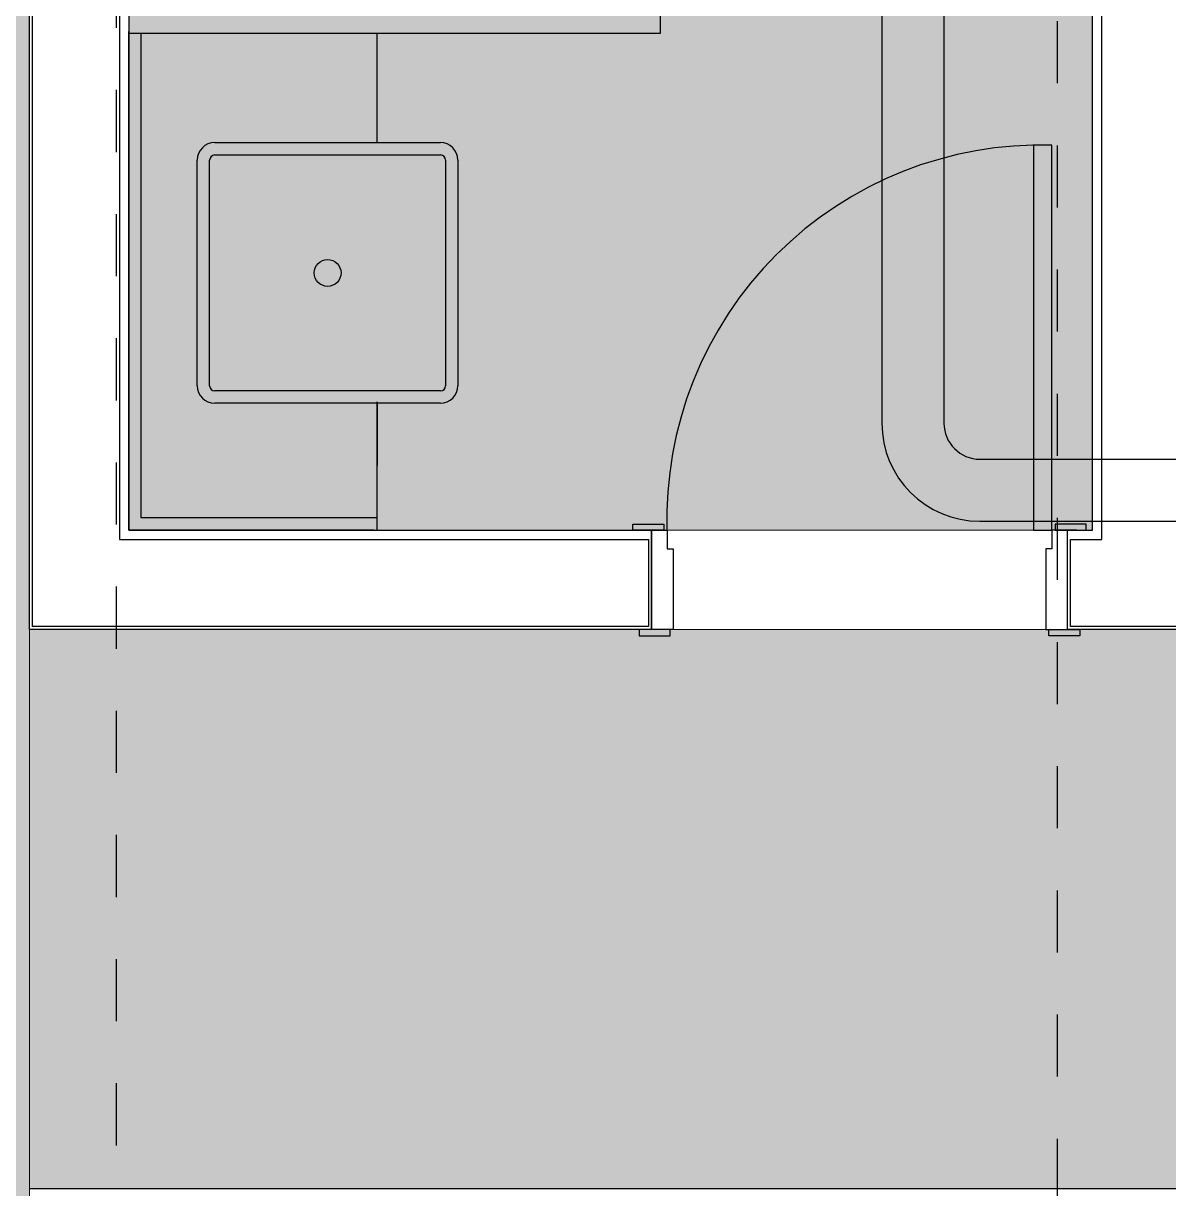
# Model space of a CAD drawing. Header units: metres. Extents: x -154 to 570, y -18 to 184.
# Drawn here: x 30.735 to 32.58, y -0.026 to 1.852 of the extents above; entities that cross this region are included whole.
import ezdxf
from ezdxf.xclip import XClip

# ---------------------------------------------------------------- set-up
doc = ezdxf.new("R2010")
doc.units = ezdxf.units.M
doc.header["$XCLIPFRAME"] = 0
doc.linetypes.add('PUC TORRE B$0$DASHEDX2', pattern=[1.5, 1, -0.5])
doc.linetypes.add('PUC$0$DASHEDX2', pattern=[1.5, 1, -0.5])
for name, color, linetype in [('ARQ-AUX', 7, 'Continuous'), ('PUC TORRE B$0$1', 232, 'PUC TORRE B$0$DASHEDX2'), ('PUC$0$ARQ-ALV ACAB', 4, 'Continuous'), ('PUC$0$ARQ-ALV OSSO', 5, 'Continuous'), ('PUC$0$ARQ-AUX', 7, 'Continuous'), ('PUC$0$ARQ-AUX1', 1, 'Continuous'), ('PUC$0$ARQ-CAX @ 1', 1, 'Continuous'), ('PUC$0$ARQ-ENCH', 1, 'Continuous'), ('PUC$0$ARQ-HID', 7, 'Continuous'), ('PUC$0$ARQ-MOB', 7, 'Continuous'), ('PUC$0$ARQ-PRJ', 7, 'PUC$0$DASHEDX2')]:
    doc.layers.add(name, color=color, linetype=linetype)
doc.layers.add('PUC$0$ARQ-FORRO', color=9, linetype='Continuous', lineweight=5)

# ---------------------------------------------------------------- blocks, each defined once
blk = doc.blocks.new('PUC$0$ARQ-HID-CUBA Q')
for points in [[(-0.1816, 0), (0.1816, 0)], [(-0.1816, -0.11), (0.1816, -0.11)], [(-0.1816, -0.13), (0.1816, -0.13)], [(-0.21, -0.5016), (-0.21, -0.1384)], [(-0.19, -0.5016), (-0.19, -0.1384)], [(0.19, -0.1384), (0.19, -0.5016)], [(0.21, -0.1384), (0.21, -0.5016)], [(-0.21, -0.4), (-0.31, -0.4)], [(0.21, -0.4), (0.31, -0.4)], [(0.1816, -0.51), (-0.1816, -0.51)], [(0.1816, -0.53), (-0.1816, -0.53)], [(0.1816, -0.53), (-0.1816, -0.53)]]:
    blk.add_lwpolyline(points)
blk.add_circle((0, -0.32), 0.0216)
for centre, radius, start, end in [((-0.1816, -0.1384), 0.0284, 90, 180), ((0.1816, -0.1384), 0.0284, 0, 90), ((-0.1816, -0.1384), 0.0084, 90, 180), ((0.1816, -0.1384), 0.0084, 0, 90), ((-0.1816, -0.5016), 0.0284, 180, 270), ((-0.1816, -0.5016), 0.0084, 180, 270), ((0.1816, -0.5016), 0.0284, 270, 0), ((0.1816, -0.5016), 0.0084, 270, 0)]:
    blk.add_arc(centre, radius, start, end)
blk = doc.blocks.new('*U1649')
for points in [[(0, 0), (0, 0.62), (-0.03, 0.62), (-0.03, 0)], [(-0.675, 0.01), (-0.625, 0.01), (-0.625, 0), (-0.675, 0)], [(0.055, 0.01), (0.005, 0.01), (0.005, 0), (0.055, 0)], [(-0.665, -0.17), (-0.615, -0.17), (-0.615, -0.16), (-0.665, -0.16)], [(0.045, -0.17), (-0.005, -0.17), (-0.005, -0.16), (0.045, -0.16)]]:
    blk.add_lwpolyline(points, close=True)
for points in [[(-0.66, 0), (-0.62, 0), (-0.62, -0.03), (-0.61, -0.03), (-0.61, -0.16), (-0.645, -0.16), (-0.645, 0)], [(0.04, 0), (0, 0), (0, -0.03), (-0.01, -0.03), (-0.01, -0.16), (0.025, -0.16), (0.025, 0)]]:
    blk.add_lwpolyline(points)
at = {"layer": 'PUC$0$ARQ-PRJ'}
blk.add_arc((-0.0179, 0.0179), 0.6024, 88.2986, 181.7014, dxfattribs=at)
blk = doc.blocks.new('PUC$0$planta tipo 5 puc')
at = {"layer": 'PUC$0$ARQ-FORRO'}
h = blk.add_hatch(color=256, dxfattribs=at)
h.dxf.hatch_style = 1
h.paths.add_polyline_path([(-29.0851, -3.115), (-29.7811, -3.115), (-29.7811, -2.69), (-30.6367, -2.69), (-30.6367, -1.035), (-29.0851, -1.035)])
at = {"layer": 'PUC$0$ARQ-ALV ACAB', "elevation": 0}
for points in [[(-30.6367, 1.795), (-30.6367, 0.1856), (-29.3883, 0.1856), (-29.3883, 0.2256), (-29.2283, 0.2256), (-29.2283, 0.1756), (-27.8251, 0.1756), (-27.8251, -0.0548), (-27.9751, -0.0548), (-27.9751, 0.0256), (-30.7967, 0.0256)], [(-30.6367, -2.69), (-30.6367, -1.035), (-29.7951, -1.035), (-29.7951, -0.875), (-30.7967, -0.875), (-30.7967, -2.7)], [(-29.0751, -0.875), (-29.1251, -0.875), (-29.1251, -1.035), (-29.0851, -1.035)]]:
    blk.add_lwpolyline(points, dxfattribs=at)
at = {"layer": 'PUC$0$ARQ-ALV ACAB'}
for points in [[(-28.9251, -3.125), (-28.9251, -1.025), (-28.8751, -1.025), (-28.8751, -0.875), (-29.0751, -0.875)], [(-29.0851, -1.035), (-29.0851, -3.115)]]:
    blk.add_lwpolyline(points, dxfattribs=at)
at = {"layer": 'PUC$0$ARQ-ALV OSSO', "elevation": 0}
for points in [[(-30.6517, -2.705), (-30.6517, -1.02), (-29.8001, -1.02), (-29.8001, -0.88), (-30.7917, -0.88), (-30.7917, -2.705)], [(-29.0701, -0.88), (-29.1201, -0.88), (-29.1201, -1.02), (-29.0701, -1.02)]]:
    blk.add_lwpolyline(points, dxfattribs=at)
at = {"layer": 'PUC$0$ARQ-ALV OSSO'}
for points in [[(-28.9301, -3.13), (-28.9301, -1.02), (-28.8801, -1.02), (-28.8801, -0.88), (-29.0701, -0.88)], [(-29.0701, -1.02), (-29.0701, -3.13)]]:
    blk.add_lwpolyline(points, dxfattribs=at)
at = {"layer": 'PUC$0$ARQ-AUX', "elevation": 0}
for points in [[(-30.2421, -1.035), (-30.6367, -1.035), (-30.6367, -1.8381)], [(-30.2367, -1.055), (-30.6167, -1.055), (-30.6167, -1.835)]]:
    blk.add_lwpolyline(points, dxfattribs=at)
at = {"layer": 'PUC$0$ARQ-AUX1', "elevation": 0}
blk.add_lwpolyline([(-29.7811, -2.69), (-29.7811, -1.835), (-30.6367, -1.835)], dxfattribs=at)
at = {"layer": 'PUC$0$ARQ-FORRO'}
blk.add_lwpolyline([(-29.0851, -3.115), (-29.7811, -3.115), (-29.7811, -2.69), (-30.6367, -2.69), (-30.6367, -1.035), (-29.0851, -1.035)], close=True, dxfattribs=at)
at = {"layer": 'PUC$0$ARQ-HID', "elevation": 0}
for points in [[(-30.2367, -1.835), (-30.2367, -1.835), (-30.6367, -1.835), (-30.6367, -1.035), (-30.2367, -1.035), (-30.2367, -1.2419)], [(-30.2367, -1.6594), (-30.2367, -1.835)]]:
    blk.add_lwpolyline(points, dxfattribs=at)
at = {"layer": 'PUC$0$ARQ-CAX @ 1', "xscale": -1, "rotation": 180}
blk.add_blockref('*U1649', (-29.1501, -1.035, 0), dxfattribs=at)
at = {"layer": 'PUC$0$ARQ-HID', "xscale": -1.000000000000007, "rotation": 90}
blk.add_blockref('PUC$0$ARQ-HID-CUBA Q', (-30.6367, -1.4494, 0), dxfattribs=at)
blk = doc.blocks.new('PUC$0$ARQ_LAY_CAD_RED')
at = {"layer": 'PUC$0$ARQ-MOB'}
for p, q in [((-0.0123, 0.3527), (-0.0104, 0.2975)), ((0, -0.353), (0.0019, -0.2977))]:
    blk.add_line(p, q, dxfattribs=at)
blk.add_circle((0, 0), 0.2977, dxfattribs=at)
blk.add_arc((0, 0), 0.353, 91.9974, 270.5825, dxfattribs=at)
blk = doc.blocks.new('PUC$0$layout puc 5')
at = {"layer": 'PUC$0$ARQ-MOB', "color": 7, "rotation": 213.6900675259782}
blk.add_blockref('PUC$0$ARQ_LAY_CAD_RED', (-6.043, 2.9426, 0), dxfattribs=at)
blk = doc.blocks.new('PUC$0$pl forro 5')
at = {"layer": 'PUC$0$ARQ-FORRO'}
h = blk.add_hatch(color=256, dxfattribs=at)
h.dxf.hatch_style = 1
h.paths.add_polyline_path([(1.9738, -0.9358), (5.03, -0.9358), (5.03, 3.85), (0.8912, 3.85), (0.8912, 2.595), (0, 2.595), (0, 0), (1.8238, 0), (1.8238, 0.9672), (1.9738, 0.9672)])
h = blk.add_hatch(color=256, dxfattribs=at)
h.dxf.hatch_style = 1
h.paths.add_polyline_path([(5.03, 1.165), (7.8516, 1.165), (7.8516, 0.2644), (5.03, 0.2644)])
at = {"layer": 'PUC$0$ARQ-FORRO', "elevation": 0}
for points in [[(1.9738, -0.9358), (5.03, -0.9358), (5.03, 3.85), (0.8912, 3.85), (0.8912, 2.595), (0, 2.595), (0, 0), (1.8238, 0), (1.8238, 0.9672), (1.9738, 0.9672)], [(5.03, 1.165), (7.8516, 1.165), (7.8516, 0.2644), (5.03, 0.2644)]]:
    blk.add_lwpolyline(points, close=True, dxfattribs=at)
blk = doc.blocks.new('PUC$0$A$Cc99f4df2')
at = {"layer": 'PUC$0$ARQ-PRJ', "ltscale": 50}
for p, q in [((-4.4075, 1.8804), (-4.4075, 0.1823, 0)), ((-4.3075, 1.8799), (-4.3075, 0.1823, 0)), ((-4.2495, 0.1243, 0), (0.1846, 0.1243, 0)), ((-4.2495, 0.0243, 0), (0.1846, 0.0243, 0))]:
    blk.add_line(p, q, dxfattribs=at)
for radius in [0.158, 0.058]:
    blk.add_arc((-4.2495, 0.1823, 0), radius, 180, 270, dxfattribs=at)
blk = doc.blocks.new('PUC')
at = {"layer": 'PUC$0$ARQ-ENCH'}
blk.add_blockref('PUC$0$A$Cc99f4df2', (36.5251, 1.0252, 0), dxfattribs=at)
at = {"layer": 'PUC$0$ARQ-FORRO'}
blk.add_blockref('PUC$0$pl forro 5', (25.715, -0.2899, 0), dxfattribs=at)
at = {"layer": 'PUC$0$ARQ-HID', "xscale": -1, "rotation": 180}
blk.add_blockref('PUC$0$planta tipo 5 puc', (61.5417, 0.0001, 0), dxfattribs=at)
at = {"layer": 'PUC$0$ARQ-MOB', "color": 6}
blk.add_blockref('PUC$0$layout puc 5', (36.365, -2.5851, 0), dxfattribs=at)
blk = doc.blocks.new('PUC TORRE B$0$est-lo-07-6sb-r00')
at = {"layer": 'PUC TORRE B$0$1'}
for points in [[(3240.004467, 285.500177), (3240.004467, -229.999844)], [(3088.508629, -115.575275), (3088.508629, 270.500177)]]:
    blk.add_lwpolyline(points, dxfattribs=at)
blk = doc.blocks.new('PUC TORRE B')
at = {"linetype": 'Continuous', "xscale": 0.01, "yscale": 0.01, "zscale": 0.01}
blk.add_blockref('PUC TORRE B$0$est-lo-07-6sb-r00', (0, 0), dxfattribs=at)
blk.add_blockref('PUC', (0, 0))

msp = doc.modelspace()

# ---------------------------------------------------------------- block references
at = {"layer": 'ARQ-AUX'}
ref = msp.add_blockref('PUC TORRE B', (0, 0), dxfattribs=at)
XClip(ref).set_block_clipping_path([(-22.1257387469, -3.8879528525), (38.8233554118, 13.297728756)])

doc.saveas('drawing.dxf')
